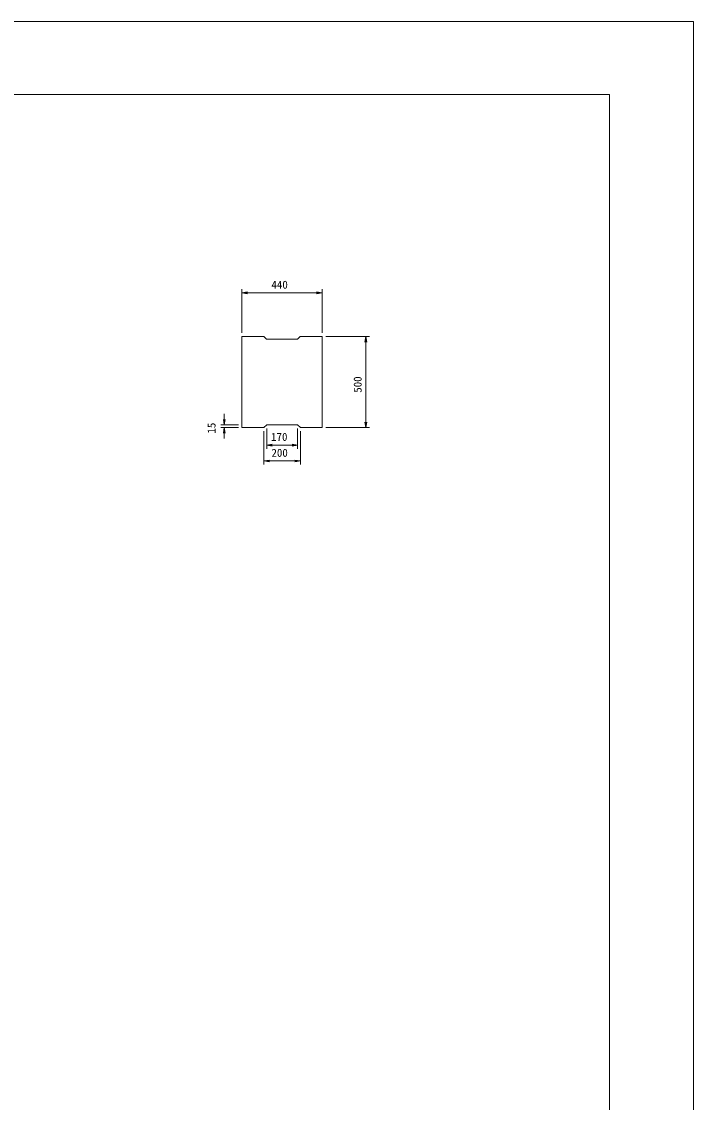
# Model space of a CAD drawing. Units: millimetres, scale not verified. Extents: x 0 to 84100, y 0 to 59400.
# Drawn here: x 65651 to 84100, y 29700 to 59400 of the extents above; entities that cross this region are included whole.
import ezdxf
from ezdxf.enums import TextEntityAlignment as Align

# ---------------------------------------------------------------- set-up
doc = ezdxf.new("R2010")
doc.units = ezdxf.units.MM
doc.header["$LTSCALE"] = 100
for name, color, linetype, lineweight in [('D-STR-DIM（寸法）', 7, 'Continuous', 18), ('D-STR（構造物外形線）', 1, 'Continuous', 18), ('D-TTL(外枠）', 2, 'Continuous', 18), ('DEFPOINTS_2', 8, 'Continuous', 18)]:
    doc.layers.add(name, color=color, linetype=linetype, lineweight=lineweight)
doc.styles.add('ＭＳ ゴシック', font='')
doc.styles.get('ＭＳ ゴシック').set_extended_font_data('MS Gothic')

msp = doc.modelspace()

# ---------------------------------------------------------------- linework, layer by layer
at = {"layer": 'D-STR-DIM（寸法）'}
for p, q in [((71703.4, 50844.7), (71703.4, 52045)), ((73903.4, 50844.7), (73903.4, 52045)), ((71703.4, 51945), (71853.4, 51970)), ((71853.4, 51920), (71703.4, 51945)), ((71703.4, 51945), (71853.4, 51945)), ((71853.4, 51945), (73753.4, 51945)), ((73753.4, 51970), (73903.4, 51945)), ((73903.4, 51945), (73753.4, 51920)), ((73903.4, 51945), (73753.4, 51945)), ((74003.4, 50744.7), (75205.1, 50744.7)), ((75080.1, 50594.7), (75105.1, 50744.7)), ((75105.1, 50744.7), (75130.1, 50594.7)), ((75105.1, 50744.7), (75105.1, 50594.7)), ((75105.1, 50594.7), (75105.1, 48394.7)), ((71217.9, 48319.7), (71192.9, 48469.7)), ((71217.9, 48469.7), (71217.9, 48619.7)), ((71242.9, 48469.7), (71217.9, 48319.7)), ((71217.9, 48319.7), (71217.9, 48469.7)), ((71603.4, 48319.7), (71117.9, 48319.7)), ((71603.4, 48244.7), (71117.9, 48244.7)), ((71192.9, 48094.7), (71217.9, 48244.7)), ((71217.9, 48244.7), (71242.9, 48094.7)), ((71217.9, 48244.7), (71217.9, 48094.7)), ((72306.3, 48144.7), (72306.3, 47225.6)), ((72381.3, 48219.7), (72381.3, 47662.6)), ((73231.3, 48219.7), (73231.3, 47662.6)), ((73306.3, 48144.7), (73306.3, 47225.6)), ((74003.4, 48244.7), (75205.1, 48244.7)), ((75105.1, 48244.7), (75080.1, 48394.7)), ((75130.1, 48394.7), (75105.1, 48244.7)), ((75105.1, 48244.7), (75105.1, 48394.7)), ((71217.9, 48094.7), (71217.9, 47944.7)), ((72381.3, 47762.6), (72531.3, 47787.6)), ((72531.3, 47737.6), (72381.3, 47762.6)), ((72381.3, 47762.6), (72531.3, 47762.6)), ((73081.3, 47762.6), (72531.3, 47762.6)), ((73081.3, 47787.6), (73231.3, 47762.6)), ((73231.3, 47762.6), (73081.3, 47737.6)), ((73231.3, 47762.6), (73081.3, 47762.6)), ((72306.3, 47325.6), (72456.3, 47350.6)), ((72456.3, 47300.6), (72306.3, 47325.6)), ((72306.3, 47325.6), (72456.3, 47325.6)), ((73156.3, 47325.6), (72456.3, 47325.6)), ((73156.3, 47350.6), (73306.3, 47325.6)), ((73306.3, 47325.6), (73156.3, 47300.6)), ((73306.3, 47325.6), (73156.3, 47325.6))]:
    msp.add_line(p, q, dxfattribs=at)
at = {"layer": 'D-STR（構造物外形線）'}
for p, q in [((71703.4, 50744.7), (71703.4, 48244.7)), ((71703.4, 50744.7), (72303.4, 50744.7)), ((72378.4, 50669.7), (72303.4, 50744.7)), ((72378.4, 50669.7), (73228.4, 50669.7)), ((73228.4, 50669.7), (73303.4, 50744.7)), ((73303.4, 50744.7), (73903.4, 50744.7)), ((73903.4, 48244.7), (73903.4, 50744.7)), ((72306.3, 48244.7), (71703.4, 48244.7)), ((72381.3, 48319.7), (72306.3, 48244.7)), ((72381.3, 48319.7), (73231.3, 48319.7)), ((73231.3, 48319.7), (73306.3, 48244.7)), ((73903.4, 48244.7), (73306.3, 48244.7))]:
    msp.add_line(p, q, dxfattribs=at)
at = {"layer": 'D-TTL(外枠）'}
for p, q in [((2300, 57400), (81800, 57400)), ((81800, 57400), (81800, 2000))]:
    msp.add_line(p, q, dxfattribs=at)
at = {"layer": 'DEFPOINTS_2'}
for p in [(0, 59400), (84100, 0)]:
    msp.add_line(p, (84100, 59400), dxfattribs=at)

# ---------------------------------------------------------------- texts
at = {"layer": 'D-STR-DIM（寸法）', "style": 'ＭＳ ゴシック'}
for s, p in [('440', (72512.6, 51995)), ('170', (72502.5, 47812.6)), ('200', (72512.4, 47375.6))]:
    msp.add_text(s, height=219.9, dxfattribs=at).set_placement(p, align=Align.BOTTOM_LEFT)
for s, p in [('500', (75055.1, 49201.5)), ('15', (71042.9, 48079.6))]:
    msp.add_text(s, height=219.9, rotation=90, dxfattribs=at).set_placement(p, align=Align.BOTTOM_LEFT)

doc.saveas('drawing.dxf')
